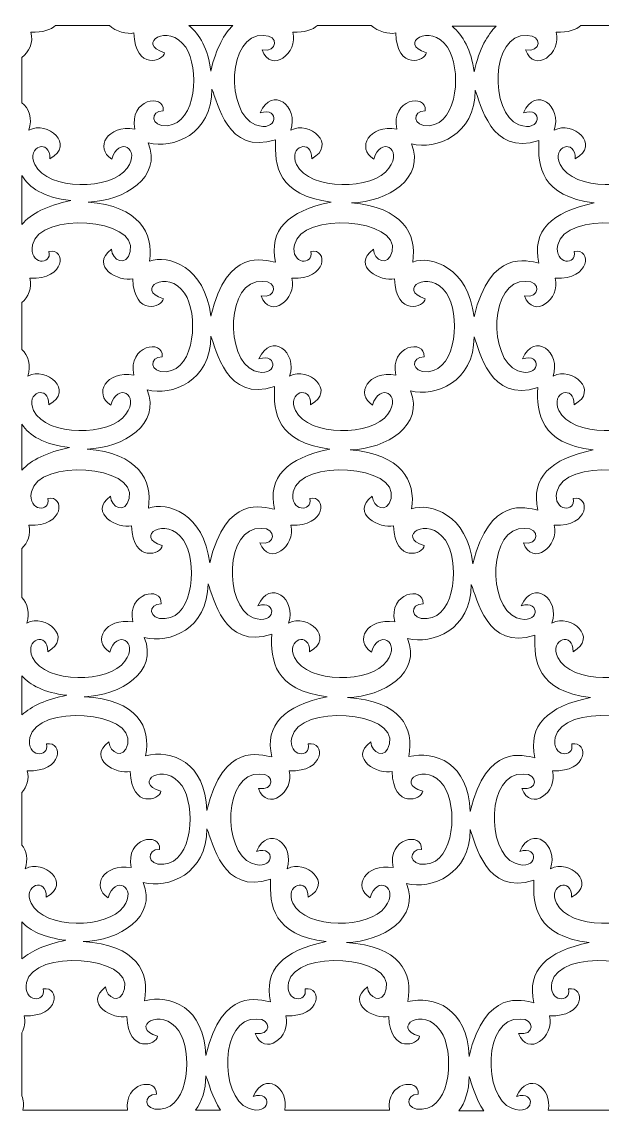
# Model space of a CAD drawing. Header units: millimetres. Extents: x -1200 to 1206, y -596 to 594.
# Drawn here: x -1200 to -573, y -590 to 594 of the extents above; entities that cross this region are included whole.
import ezdxf

# ---------------------------------------------------------------- set-up
doc = ezdxf.new("R2010")
doc.units = ezdxf.units.MM
doc.header["$MEASUREMENT"] = 0
doc.layers.add('Layer 1', color=7, linetype='Continuous')

msp = doc.modelspace()

# ---------------------------------------------------------------- linework, layer by layer
at = {"layer": 'Layer 1', "color": 250, "lineweight": 20}
for points, knots in [([(-1200.05, 555.4331), (-1192.6678, 560.882), (-1187.3406, 571.7373), (-1190.2393, 582.7386), (-1177.3932, 582.0541), (-1168.7501, 585.3611), (-1163.5996, 589.9734), (-1163.5996, 589.9734), (-1105.5966, 589.9734), (-1105.5966, 589.9734), (-1098.6447, 583.5905), (-1086.4457, 580.04), (-1079.1637, 581.8685), (-1077.7259, 540.7293), (-1046.5661, 551.6058), (-1046.0324, 560.514), (-1077.6425, 569.921), (-1041.9394, 593.8008), (-1023.0953, 566.3249), (-1008.2377, 544.6662), (-1011.0765, 484.2838), (-1042.9001, 481.5822), (-1061.8575, 479.9727), (-1061.5873, 497.9959), (-1047.3067, 497.7555), (-1045.8689, 517.2147), (-1085.058, 510.2415), (-1077.8893, 477.9982), (-1108.0818, 483.0243), (-1121.8987, 457.0788), (-1102.8979, 445.4569), (-1096.1562, 470.0393), (-1070.6539, 457.5929), (-1086.4391, 435.5295), (-1103.4249, 411.7806), (-1172.2326, 410.8497), (-1186.203, 439.6459), (-1195.9002, 459.6344), (-1169.0837, 468.004), (-1169.8509, 445.8919), (-1142.0136, 461.0491), (-1172.136, 487.2441), (-1192.5744, 476.836), (-1188.2679, 489.176), (-1192.7645, 500.9135), (-1200.05, 506.3898), (-1200.05, 506.3898), (-1200.05, 555.4331), (-1200.05, 555.4331)], [0, 0, 0, 0, 0.0625, 0.0625, 0.0625, 0.125, 0.125, 0.125, 0.1875, 0.1875, 0.1875, 0.25, 0.25, 0.25, 0.3125, 0.3125, 0.3125, 0.375, 0.375, 0.375, 0.4375, 0.4375, 0.4375, 0.5, 0.5, 0.5, 0.5625, 0.5625, 0.5625, 0.625, 0.625, 0.625, 0.6875, 0.6875, 0.6875, 0.75, 0.75, 0.75, 0.8125, 0.8125, 0.8125, 0.875, 0.875, 0.875, 0.9375, 0.9375, 0.9375, 1, 1, 1, 1]), ([(-942.7658, 495.4311), (-921.0531, 502.5473), (-923.198, 473.1396), (-947.8629, 482.647), (-979.7599, 494.9444), (-978.5324, 581.8532), (-938.943, 579.109), (-922.1138, 579.9792), (-923.4481, 560.3405), (-940.5374, 563.5655), (-930.9904, 537.4709), (-901.2483, 559.7868), (-907.2995, 582.7386), (-894.4533, 582.0541), (-885.8102, 585.3611), (-880.6598, 589.9734), (-880.6598, 589.9734), (-822.6567, 589.9734), (-822.6567, 589.9734), (-815.705, 583.5905), (-803.5059, 580.04), (-796.2238, 581.8685), (-794.786, 540.7293), (-763.6262, 551.6058), (-763.0926, 560.514), (-794.7027, 569.921), (-758.9996, 593.8008), (-740.1556, 566.3249), (-725.2979, 544.6662), (-728.1367, 484.2838), (-759.9603, 481.5822), (-778.9176, 479.9727), (-778.6475, 497.9959), (-764.3669, 497.7555), (-762.9291, 517.2147), (-802.1182, 510.2415), (-794.9495, 477.9982), (-825.1419, 483.0243), (-838.9588, 457.0788), (-819.9581, 445.4569), (-813.2164, 470.0393), (-787.7142, 457.5929), (-803.4992, 435.5295), (-820.4851, 411.7806), (-889.2928, 410.8497), (-903.2632, 439.6459), (-912.9603, 459.6344), (-886.1438, 468.004), (-886.9111, 445.8919), (-859.0737, 461.0491), (-889.1961, 487.2441), (-909.6345, 476.836), (-900.7147, 502.4043), (-929.546, 525.4078), (-942.7658, 495.4311)], [0, 0, 0, 0, 0.055555556, 0.055555556, 0.055555556, 0.111111111, 0.111111111, 0.111111111, 0.166666667, 0.166666667, 0.166666667, 0.222222222, 0.222222222, 0.222222222, 0.277777778, 0.277777778, 0.277777778, 0.333333333, 0.333333333, 0.333333333, 0.388888889, 0.388888889, 0.388888889, 0.444444444, 0.444444444, 0.444444444, 0.5, 0.5, 0.5, 0.555555556, 0.555555556, 0.555555556, 0.611111111, 0.611111111, 0.611111111, 0.666666667, 0.666666667, 0.666666667, 0.722222222, 0.722222222, 0.722222222, 0.777777778, 0.777777778, 0.777777778, 0.833333333, 0.833333333, 0.833333333, 0.888888889, 0.888888889, 0.888888889, 0.944444444, 0.944444444, 0.944444444, 1, 1, 1, 1]), ([(-658.1614, 495.4311), (-636.4486, 502.5473), (-638.5935, 473.1396), (-663.2585, 482.647), (-695.1555, 494.9444), (-693.9279, 581.8532), (-654.3385, 579.109), (-637.5094, 579.9792), (-638.8438, 560.3405), (-655.9331, 563.5655), (-646.386, 537.4709), (-616.6439, 559.7868), (-622.6951, 582.7386), (-609.8489, 582.0541), (-601.2058, 585.3611), (-596.0553, 589.9734), (-596.0553, 589.9734), (-538.0524, 589.9734), (-538.0524, 589.9734), (-531.1005, 583.5905), (-518.9015, 580.04), (-511.6193, 581.8685), (-510.1817, 540.7293), (-479.0219, 551.6058), (-478.4881, 560.514), (-510.0983, 569.921), (-474.3951, 593.8008), (-455.5511, 566.3249), (-440.6934, 544.6662), (-443.5322, 484.2838), (-475.3558, 481.5822), (-494.3132, 479.9727), (-494.043, 497.9959), (-479.7624, 497.7555), (-478.3247, 517.2147), (-517.5137, 510.2415), (-510.3451, 477.9982), (-540.5375, 483.0243), (-554.3544, 457.0788), (-535.3536, 445.4569), (-528.612, 470.0393), (-503.1097, 457.5929), (-518.8947, 435.5295), (-535.8807, 411.7806), (-604.6884, 410.8497), (-618.6588, 439.6459), (-628.356, 459.6344), (-601.5394, 468.004), (-602.3067, 445.8919), (-574.4694, 461.0491), (-604.5916, 487.2441), (-625.0302, 476.836), (-616.1102, 502.4043), (-644.9416, 525.4078), (-658.1614, 495.4311)], [0, 0, 0, 0, 0.055555556, 0.055555556, 0.055555556, 0.111111111, 0.111111111, 0.111111111, 0.166666667, 0.166666667, 0.166666667, 0.222222222, 0.222222222, 0.222222222, 0.277777778, 0.277777778, 0.277777778, 0.333333333, 0.333333333, 0.333333333, 0.388888889, 0.388888889, 0.388888889, 0.444444444, 0.444444444, 0.444444444, 0.5, 0.5, 0.5, 0.555555556, 0.555555556, 0.555555556, 0.611111111, 0.611111111, 0.611111111, 0.666666667, 0.666666667, 0.666666667, 0.722222222, 0.722222222, 0.722222222, 0.777777778, 0.777777778, 0.777777778, 0.833333333, 0.833333333, 0.833333333, 0.888888889, 0.888888889, 0.888888889, 0.944444444, 0.944444444, 0.944444444, 1, 1, 1, 1]), ([(-972.1343, 589.9734), (-981.3411, 581.19), (-989.9408, 566.0937), (-996.0287, 540.714), (-998.6906, 564.5603), (-1008.151, 580.4021), (-1019.6061, 589.9734), (-1019.6061, 589.9734), (-972.1343, 589.9734), (-972.1343, 589.9734)], [0, 0, 0, 0, 0.333333333, 0.333333333, 0.333333333, 0.666666667, 0.666666667, 0.666666667, 1, 1, 1, 1]), ([(-687.72, 589.0424), (-696.9269, 580.2591), (-705.5265, 565.1627), (-711.6144, 539.7831), (-714.2764, 563.6294), (-723.7367, 579.4711), (-735.1919, 589.0424), (-735.1919, 589.0424), (-687.72, 589.0424), (-687.72, 589.0424)], [0, 0, 0, 0, 0.333333333, 0.333333333, 0.333333333, 0.666666667, 0.666666667, 0.666666667, 1, 1, 1, 1]), ([(-1128.5536, 399.0726), (-1089.051, 400.2348), (-1048.2741, 425.803), (-1063.5654, 462.9932), (-1036.8056, 456.0201), (-994.7543, 472.2907), (-994.7543, 521.1029), (-988.89, 507.6281), (-978.1888, 449.0469), (-925.9433, 466.4797), (-927.2543, 438.5111), (-923.3948, 406.0457), (-866.0522, 399.0726), (-912.7135, 389.34), (-933.589, 368.8556), (-925.9433, 333.9898), (-938.6861, 336.3142), (-978.1888, 350.2604), (-996.0287, 275.8802), (-1001.9864, 329.2467), (-1041.9394, 342.5176), (-1062.2911, 335.152), (-1057.3842, 365.7127), (-1073.5528, 394.5181), (-1128.5536, 399.0726)], [0, 0, 0, 0, 0.125, 0.125, 0.125, 0.25, 0.25, 0.25, 0.375, 0.375, 0.375, 0.5, 0.5, 0.5, 0.625, 0.625, 0.625, 0.75, 0.75, 0.75, 0.875, 0.875, 0.875, 1, 1, 1, 1]), ([(-844.1393, 398.1416), (-804.6367, 399.3038), (-763.8598, 424.872), (-779.1511, 462.0622), (-752.3913, 455.089), (-710.3401, 471.3598), (-710.3401, 520.1718), (-704.4758, 506.6971), (-693.7745, 448.1159), (-641.5291, 465.5488), (-642.84, 437.5801), (-638.9805, 405.1148), (-581.638, 398.1416), (-628.2992, 388.409), (-649.1748, 367.9246), (-641.5291, 333.0588), (-654.2719, 335.3832), (-693.7745, 349.3295), (-711.6144, 274.9492), (-717.5722, 328.3158), (-757.5251, 341.5866), (-777.8769, 334.221), (-772.9698, 364.7818), (-789.1386, 393.5872), (-844.1393, 398.1416)], [0, 0, 0, 0, 0.125, 0.125, 0.125, 0.25, 0.25, 0.25, 0.375, 0.375, 0.375, 0.5, 0.5, 0.5, 0.625, 0.625, 0.625, 0.75, 0.75, 0.75, 0.875, 0.875, 0.875, 1, 1, 1, 1]), ([(-1200.05, 427.6771), (-1192.3143, 414.5949), (-1176.9595, 404.1899), (-1147.3275, 400.5877), (-1172.6196, 395.3122), (-1190.3461, 386.8848), (-1200.05, 374.7122), (-1200.05, 374.7122), (-1200.05, 427.6771), (-1200.05, 427.6771)], [0, 0, 0, 0, 0.333333333, 0.333333333, 0.333333333, 0.666666667, 0.666666667, 0.666666667, 1, 1, 1, 1]), ([(-1200.05, 290.4501), (-1193.2916, 296.1425), (-1188.6648, 306.4258), (-1191.4102, 316.8368), (-1152.5114, 314.7649), (-1152.0711, 349.3265), (-1170.8083, 345.7486), (-1167.3624, 329.9251), (-1193.0281, 331.4646), (-1188.6482, 352.7218), (-1181.1326, 389.194), (-1074.6636, 381.4389), (-1082.9898, 345.7486), (-1087.1696, 327.832), (-1102.6878, 336.3081), (-1103.2715, 348.073), (-1127.7897, 329.4901), (-1094.6151, 312.3827), (-1080.3345, 315.9666), (-1078.8968, 274.8274), (-1047.737, 285.704), (-1047.2033, 294.6121), (-1078.8134, 304.0192), (-1043.1102, 327.8989), (-1024.2663, 300.4231), (-1009.4086, 278.7643), (-1012.2473, 218.382), (-1044.0709, 215.6804), (-1063.0283, 214.0709), (-1062.7581, 232.0941), (-1048.4775, 231.8537), (-1047.0398, 251.3128), (-1086.2289, 244.3397), (-1079.0602, 212.0965), (-1109.2526, 217.1225), (-1123.0695, 191.177), (-1104.0688, 179.555), (-1097.3271, 204.1375), (-1071.8249, 191.6912), (-1087.6099, 169.6277), (-1104.5958, 145.8788), (-1173.4036, 144.9478), (-1187.3739, 173.7441), (-1197.0711, 193.7325), (-1170.2545, 202.1022), (-1171.0218, 179.9901), (-1143.1845, 195.1473), (-1173.3068, 221.3423), (-1193.7453, 210.9342), (-1189.6756, 222.5987), (-1193.4718, 233.7187), (-1200.05, 239.5297), (-1200.05, 239.5297), (-1200.05, 290.4501), (-1200.05, 290.4501)], [0, 0, 0, 0, 0.055555556, 0.055555556, 0.055555556, 0.111111111, 0.111111111, 0.111111111, 0.166666667, 0.166666667, 0.166666667, 0.222222222, 0.222222222, 0.222222222, 0.277777778, 0.277777778, 0.277777778, 0.333333333, 0.333333333, 0.333333333, 0.388888889, 0.388888889, 0.388888889, 0.444444444, 0.444444444, 0.444444444, 0.5, 0.5, 0.5, 0.555555556, 0.555555556, 0.555555556, 0.611111111, 0.611111111, 0.611111111, 0.666666667, 0.666666667, 0.666666667, 0.722222222, 0.722222222, 0.722222222, 0.777777778, 0.777777778, 0.777777778, 0.833333333, 0.833333333, 0.833333333, 0.888888889, 0.888888889, 0.888888889, 0.944444444, 0.944444444, 0.944444444, 1, 1, 1, 1]), ([(-943.9367, 229.5294), (-922.2239, 236.6455), (-924.3688, 207.2378), (-949.0338, 216.7452), (-980.9307, 229.0425), (-979.7032, 315.9515), (-940.1138, 313.2072), (-923.2847, 314.0773), (-924.619, 294.4387), (-941.7084, 297.6636), (-932.1613, 271.569), (-902.4192, 293.885), (-908.4704, 316.8368), (-869.5715, 314.7649), (-869.1312, 349.3265), (-887.8684, 345.7486), (-884.4225, 329.9251), (-910.0882, 331.4646), (-905.7083, 352.7218), (-898.1928, 389.194), (-791.7238, 381.4389), (-800.05, 345.7486), (-804.2298, 327.832), (-819.7479, 336.3081), (-820.3316, 348.073), (-844.8499, 329.4901), (-811.6752, 312.3827), (-797.3946, 315.9666), (-795.957, 274.8274), (-764.7971, 285.704), (-764.2634, 294.6121), (-795.8736, 304.0192), (-760.1704, 327.8989), (-741.3264, 300.4231), (-726.4687, 278.7643), (-729.3075, 218.382), (-761.1311, 215.6804), (-780.0885, 214.0709), (-779.8183, 232.0941), (-765.5377, 231.8537), (-764.1, 251.3128), (-803.289, 244.3397), (-796.1204, 212.0965), (-826.3128, 217.1225), (-840.1297, 191.177), (-821.1289, 179.555), (-814.3873, 204.1375), (-788.885, 191.6912), (-804.67, 169.6277), (-821.656, 145.8788), (-890.4637, 144.9478), (-904.4341, 173.7441), (-914.1313, 193.7325), (-887.3147, 202.1022), (-888.082, 179.9901), (-860.2446, 195.1473), (-890.3669, 221.3423), (-910.8054, 210.9342), (-901.8855, 236.5025), (-930.7169, 259.506), (-943.9367, 229.5294)], [0, 0, 0, 0, 0.05, 0.05, 0.05, 0.1, 0.1, 0.1, 0.15, 0.15, 0.15, 0.2, 0.2, 0.2, 0.25, 0.25, 0.25, 0.3, 0.3, 0.3, 0.35, 0.35, 0.35, 0.4, 0.4, 0.4, 0.45, 0.45, 0.45, 0.5, 0.5, 0.5, 0.55, 0.55, 0.55, 0.6, 0.6, 0.6, 0.65, 0.65, 0.65, 0.7, 0.7, 0.7, 0.75, 0.75, 0.75, 0.8, 0.8, 0.8, 0.85, 0.85, 0.85, 0.9, 0.9, 0.9, 0.95, 0.95, 0.95, 1, 1, 1, 1]), ([(-659.3323, 229.5294), (-637.6195, 236.6455), (-639.7644, 207.2378), (-664.4294, 216.7452), (-696.3264, 229.0425), (-695.0988, 315.9515), (-655.5094, 313.2072), (-638.6803, 314.0773), (-640.0146, 294.4387), (-657.104, 297.6636), (-647.5568, 271.569), (-617.8148, 293.885), (-623.866, 316.8368), (-584.9671, 314.7649), (-584.5268, 349.3265), (-603.2641, 345.7486), (-599.8182, 329.9251), (-625.4838, 331.4646), (-621.104, 352.7218), (-613.5883, 389.194), (-507.1194, 381.4389), (-515.4455, 345.7486), (-519.6253, 327.832), (-535.1435, 336.3081), (-535.7273, 348.073), (-560.2454, 329.4901), (-527.0709, 312.3827), (-512.7903, 315.9666), (-511.3525, 274.8274), (-480.1928, 285.704), (-479.659, 294.6121), (-511.2691, 304.0192), (-475.566, 327.8989), (-456.722, 300.4231), (-441.8643, 278.7643), (-444.7031, 218.382), (-476.5267, 215.6804), (-495.4841, 214.0709), (-495.2139, 232.0941), (-480.9333, 231.8537), (-479.4955, 251.3128), (-518.6846, 244.3397), (-511.516, 212.0965), (-541.7084, 217.1225), (-555.5253, 191.177), (-536.5245, 179.555), (-529.7829, 204.1375), (-504.2806, 191.6912), (-520.0657, 169.6277), (-537.0516, 145.8788), (-605.8592, 144.9478), (-619.8296, 173.7441), (-629.5269, 193.7325), (-602.7103, 202.1022), (-603.4775, 179.9901), (-575.6402, 195.1473), (-605.7626, 221.3423), (-626.2011, 210.9342), (-617.2811, 236.5025), (-646.1125, 259.506), (-659.3323, 229.5294)], [0, 0, 0, 0, 0.05, 0.05, 0.05, 0.1, 0.1, 0.1, 0.15, 0.15, 0.15, 0.2, 0.2, 0.2, 0.25, 0.25, 0.25, 0.3, 0.3, 0.3, 0.35, 0.35, 0.35, 0.4, 0.4, 0.4, 0.45, 0.45, 0.45, 0.5, 0.5, 0.5, 0.55, 0.55, 0.55, 0.6, 0.6, 0.6, 0.65, 0.65, 0.65, 0.7, 0.7, 0.7, 0.75, 0.75, 0.75, 0.8, 0.8, 0.8, 0.85, 0.85, 0.85, 0.9, 0.9, 0.9, 0.95, 0.95, 0.95, 1, 1, 1, 1]), ([(-1129.7245, 132.1029), (-1090.2218, 133.2651), (-1049.445, 158.8333), (-1064.7363, 196.0235), (-1037.9764, 189.0504), (-995.9252, 205.321), (-995.9252, 254.1331), (-990.0609, 240.6584), (-979.3596, 182.0771), (-927.1142, 199.51), (-928.4252, 171.5414), (-924.5656, 139.076), (-867.2231, 132.1029), (-913.8843, 122.3703), (-934.7599, 101.8859), (-927.1142, 67.0201), (-939.857, 69.3445), (-979.3596, 83.2908), (-997.1995, 8.9104), (-1003.1573, 62.277), (-1043.1102, 75.5479), (-1063.462, 68.1823), (-1058.555, 98.7431), (-1074.7237, 127.5484), (-1129.7245, 132.1029)], [0, 0, 0, 0, 0.125, 0.125, 0.125, 0.25, 0.25, 0.25, 0.375, 0.375, 0.375, 0.5, 0.5, 0.5, 0.625, 0.625, 0.625, 0.75, 0.75, 0.75, 0.875, 0.875, 0.875, 1, 1, 1, 1]), ([(-845.3102, 131.1719), (-805.8076, 132.3341), (-765.0306, 157.9023), (-780.322, 195.0925), (-753.5622, 188.1193), (-711.511, 204.39), (-711.511, 253.2022), (-705.6466, 239.7274), (-694.9454, 181.1462), (-642.7, 198.5791), (-644.0109, 170.6104), (-640.1514, 138.1451), (-582.8088, 131.1719), (-629.4701, 121.4393), (-650.3456, 100.9549), (-642.7, 66.0891), (-655.4427, 68.4135), (-694.9454, 82.3598), (-712.7853, 7.9795), (-718.743, 61.346), (-758.696, 74.6169), (-779.0477, 67.2513), (-774.1407, 97.8121), (-790.3094, 126.6174), (-845.3102, 131.1719)], [0, 0, 0, 0, 0.125, 0.125, 0.125, 0.25, 0.25, 0.25, 0.375, 0.375, 0.375, 0.5, 0.5, 0.5, 0.625, 0.625, 0.625, 0.75, 0.75, 0.75, 0.875, 0.875, 0.875, 1, 1, 1, 1]), ([(-1200.05, 158.8485), (-1191.974, 146.6485), (-1176.7126, 137.0498), (-1148.4984, 133.618), (-1172.8097, 128.5464), (-1190.1226, 120.5631), (-1200.05, 109.1419), (-1200.05, 109.1419), (-1200.05, 158.8485), (-1200.05, 158.8485)], [0, 0, 0, 0, 0.333333333, 0.333333333, 0.333333333, 0.666666667, 0.666666667, 0.666666667, 1, 1, 1, 1]), ([(-1200.05, 24.5392), (-1193.9454, 30.3897), (-1189.9992, 40.0706), (-1192.5811, 49.8671), (-1153.6823, 47.7952), (-1153.2419, 82.3568), (-1171.9792, 78.7789), (-1168.5333, 62.9554), (-1194.199, 64.4949), (-1189.819, 85.7521), (-1182.3034, 122.2243), (-1075.8345, 114.4692), (-1084.1607, 78.7789), (-1088.3404, 60.8623), (-1103.8587, 69.3384), (-1104.4424, 81.1033), (-1128.9606, 62.5204), (-1095.786, 45.413), (-1081.5054, 48.997), (-1080.0676, 7.8578), (-1048.9079, 18.7343), (-1048.3742, 27.6424), (-1079.9842, 37.0495), (-1044.2811, 60.9292), (-1025.4372, 33.4534), (-1010.5795, 11.7946), (-1013.4182, -48.5877), (-1045.2418, -51.2893), (-1064.1992, -52.8987), (-1063.929, -34.8756), (-1049.6484, -35.116), (-1048.2106, -15.6569), (-1087.3998, -22.63), (-1080.2311, -54.8732), (-1110.4235, -49.8472), (-1124.2404, -75.7927), (-1105.2397, -87.4147), (-1098.498, -62.8322), (-1072.9958, -75.2785), (-1088.7808, -97.342), (-1105.7667, -121.0909), (-1174.5744, -122.0219), (-1188.5447, -93.2256), (-1198.2419, -73.2371), (-1171.4254, -64.8675), (-1172.1926, -86.9796), (-1144.3553, -71.8224), (-1174.4777, -45.6274), (-1194.9162, -56.0354), (-1191.0967, -45.0859), (-1194.2123, -34.614), (-1200.05, -28.5658), (-1200.05, -28.5658), (-1200.05, 24.5392), (-1200.05, 24.5392)], [0, 0, 0, 0, 0.055555556, 0.055555556, 0.055555556, 0.111111111, 0.111111111, 0.111111111, 0.166666667, 0.166666667, 0.166666667, 0.222222222, 0.222222222, 0.222222222, 0.277777778, 0.277777778, 0.277777778, 0.333333333, 0.333333333, 0.333333333, 0.388888889, 0.388888889, 0.388888889, 0.444444444, 0.444444444, 0.444444444, 0.5, 0.5, 0.5, 0.555555556, 0.555555556, 0.555555556, 0.611111111, 0.611111111, 0.611111111, 0.666666667, 0.666666667, 0.666666667, 0.722222222, 0.722222222, 0.722222222, 0.777777778, 0.777777778, 0.777777778, 0.833333333, 0.833333333, 0.833333333, 0.888888889, 0.888888889, 0.888888889, 0.944444444, 0.944444444, 0.944444444, 1, 1, 1, 1]), ([(-945.1076, -37.4404), (-923.3948, -30.3242), (-925.5397, -59.7319), (-950.2047, -50.2245), (-982.1017, -37.9272), (-980.8741, 48.9818), (-941.2847, 46.2375), (-924.4556, 47.1076), (-925.7899, 27.469), (-942.8793, 30.6939), (-933.3321, 4.5993), (-903.5901, 26.9153), (-909.6413, 49.8671), (-870.7424, 47.7952), (-870.302, 82.3568), (-889.0393, 78.7789), (-885.5934, 62.9554), (-911.2591, 64.4949), (-906.8792, 85.7521), (-899.3636, 122.2243), (-792.8947, 114.4692), (-801.2208, 78.7789), (-805.4006, 60.8623), (-820.9188, 69.3384), (-821.5026, 81.1033), (-846.0207, 62.5204), (-812.8461, 45.413), (-798.5655, 48.997), (-797.1278, 7.8578), (-765.9681, 18.7343), (-765.4343, 27.6424), (-797.0444, 37.0495), (-761.3413, 60.9292), (-742.4973, 33.4534), (-727.6396, 11.7946), (-730.4784, -48.5877), (-762.302, -51.2893), (-781.2594, -52.8987), (-780.9892, -34.8756), (-766.7086, -35.116), (-765.2708, -15.6569), (-804.4599, -22.63), (-797.2913, -54.8732), (-827.4836, -49.8472), (-841.3006, -75.7927), (-822.2998, -87.4147), (-815.5582, -62.8322), (-790.0559, -75.2785), (-805.8409, -97.342), (-822.8269, -121.0909), (-891.6345, -122.0219), (-905.6049, -93.2256), (-915.3021, -73.2371), (-888.4855, -64.8675), (-889.2528, -86.9796), (-861.4155, -71.8224), (-891.5378, -45.6274), (-911.9763, -56.0354), (-903.0564, -30.4672), (-931.8878, -7.4637), (-945.1076, -37.4404)], [0, 0, 0, 0, 0.05, 0.05, 0.05, 0.1, 0.1, 0.1, 0.15, 0.15, 0.15, 0.2, 0.2, 0.2, 0.25, 0.25, 0.25, 0.3, 0.3, 0.3, 0.35, 0.35, 0.35, 0.4, 0.4, 0.4, 0.45, 0.45, 0.45, 0.5, 0.5, 0.5, 0.55, 0.55, 0.55, 0.6, 0.6, 0.6, 0.65, 0.65, 0.65, 0.7, 0.7, 0.7, 0.75, 0.75, 0.75, 0.8, 0.8, 0.8, 0.85, 0.85, 0.85, 0.9, 0.9, 0.9, 0.95, 0.95, 0.95, 1, 1, 1, 1]), ([(-660.5031, -37.4404), (-638.7903, -30.3242), (-640.9353, -59.7319), (-665.6003, -50.2245), (-697.4973, -37.9272), (-696.2696, 48.9818), (-656.6803, 46.2375), (-639.8511, 47.1076), (-641.1855, 27.469), (-658.2748, 30.6939), (-648.7277, 4.5993), (-618.9857, 26.9153), (-625.0368, 49.8671), (-586.1379, 47.7952), (-585.6977, 82.3568), (-604.4349, 78.7789), (-600.989, 62.9554), (-626.6548, 64.4949), (-622.2748, 85.7521), (-614.7592, 122.2243), (-508.2902, 114.4692), (-516.6164, 78.7789), (-520.7962, 60.8623), (-536.3143, 69.3384), (-536.8982, 81.1033), (-561.4163, 62.5204), (-528.2417, 45.413), (-513.9612, 48.997), (-512.5234, 7.8578), (-481.3636, 18.7343), (-480.8299, 27.6424), (-512.44, 37.0495), (-476.7368, 60.9292), (-457.8928, 33.4534), (-443.0352, 11.7946), (-445.8739, -48.5877), (-477.6976, -51.2893), (-496.655, -52.8987), (-496.3848, -34.8756), (-482.1042, -35.116), (-480.6664, -15.6569), (-519.8554, -22.63), (-512.6868, -54.8732), (-542.8793, -49.8472), (-556.6962, -75.7927), (-537.6954, -87.4147), (-530.9537, -62.8322), (-505.4514, -75.2785), (-521.2366, -97.342), (-538.2224, -121.0909), (-607.0301, -122.0219), (-621.0005, -93.2256), (-630.6977, -73.2371), (-603.8812, -64.8675), (-604.6484, -86.9796), (-576.8111, -71.8224), (-606.9334, -45.6274), (-627.3719, -56.0354), (-618.4519, -30.4672), (-647.2833, -7.4637), (-660.5031, -37.4404)], [0, 0, 0, 0, 0.05, 0.05, 0.05, 0.1, 0.1, 0.1, 0.15, 0.15, 0.15, 0.2, 0.2, 0.2, 0.25, 0.25, 0.25, 0.3, 0.3, 0.3, 0.35, 0.35, 0.35, 0.4, 0.4, 0.4, 0.45, 0.45, 0.45, 0.5, 0.5, 0.5, 0.55, 0.55, 0.55, 0.6, 0.6, 0.6, 0.65, 0.65, 0.65, 0.7, 0.7, 0.7, 0.75, 0.75, 0.75, 0.8, 0.8, 0.8, 0.85, 0.85, 0.85, 0.9, 0.9, 0.9, 0.95, 0.95, 0.95, 1, 1, 1, 1]), ([(-1132.7834, -135.6183), (-1093.2807, -134.4561), (-1052.5038, -108.8879), (-1067.7952, -71.6977), (-1041.0354, -78.6708), (-998.9842, -62.4001), (-998.9842, -13.5881), (-993.1199, -27.0628), (-982.4185, -85.644), (-930.1732, -68.2111), (-931.4841, -96.1798), (-927.6246, -128.6451), (-870.2821, -135.6183), (-916.9433, -145.3509), (-937.8188, -165.8353), (-930.1732, -200.7011), (-942.916, -198.3767), (-982.4185, -184.4304), (-1000.2584, -258.8108), (-1001.5327, -206.5121), (-1038.4868, -192.5657), (-1066.521, -199.5389), (-1060.1495, -168.1597), (-1075.4408, -139.1049), (-1132.7834, -135.6183)], [0, 0, 0, 0, 0.125, 0.125, 0.125, 0.25, 0.25, 0.25, 0.375, 0.375, 0.375, 0.5, 0.5, 0.5, 0.625, 0.625, 0.625, 0.75, 0.75, 0.75, 0.875, 0.875, 0.875, 1, 1, 1, 1]), ([(-848.3692, -136.5493), (-808.8665, -135.3871), (-768.0896, -109.8188), (-783.3809, -72.6287), (-756.6211, -79.6018), (-714.5699, -63.3311), (-714.5699, -14.519), (-708.7055, -27.9938), (-698.0043, -86.575), (-645.7588, -69.1421), (-647.0699, -97.1108), (-643.2103, -129.5761), (-585.8678, -136.5493), (-632.5291, -146.2818), (-653.4045, -166.7663), (-645.7588, -201.6321), (-658.5016, -199.3076), (-698.0043, -185.3614), (-715.8442, -259.7417), (-717.1185, -207.443), (-754.0725, -193.4967), (-782.1067, -200.4699), (-775.7353, -169.0906), (-791.0266, -140.0358), (-848.3692, -136.5493)], [0, 0, 0, 0, 0.125, 0.125, 0.125, 0.25, 0.25, 0.25, 0.375, 0.375, 0.375, 0.5, 0.5, 0.5, 0.625, 0.625, 0.625, 0.75, 0.75, 0.75, 0.875, 0.875, 0.875, 1, 1, 1, 1]), ([(-1200.05, -112.9586), (-1191.3735, -123.1932), (-1176.5392, -131.0638), (-1151.5573, -134.1032), (-1173.5369, -138.688), (-1189.799, -145.6552), (-1200.05, -155.3877), (-1200.05, -155.3877), (-1200.05, -112.9586), (-1200.05, -112.9586)], [0, 0, 0, 0, 0.333333333, 0.333333333, 0.333333333, 0.666666667, 0.666666667, 0.666666667, 1, 1, 1, 1]), ([(-1200.05, -239.2817), (-1194.9061, -233.3581), (-1191.8672, -224.5595), (-1194.2123, -215.6666), (-1155.3134, -217.7385), (-1154.8731, -183.1769), (-1173.6103, -186.7548), (-1170.1644, -202.5783), (-1195.8301, -201.0388), (-1191.4502, -179.7816), (-1183.9347, -143.3094), (-1077.4657, -151.0645), (-1085.7919, -186.7548), (-1089.9717, -204.6714), (-1105.4898, -196.1953), (-1106.0736, -184.4304), (-1130.5918, -203.0133), (-1097.4171, -220.1207), (-1083.1365, -216.5367), (-1081.6989, -257.6759), (-1050.5391, -246.7994), (-1050.0053, -237.8913), (-1081.6155, -228.4842), (-1045.9123, -204.6045), (-1027.0683, -232.0803), (-1012.2106, -253.7391), (-1015.0494, -314.1214), (-1046.873, -316.823), (-1065.8304, -318.4324), (-1065.5602, -300.4093), (-1051.2796, -300.6497), (-1049.8419, -281.1906), (-1089.0309, -288.1637), (-1081.8623, -320.4069), (-1112.0547, -315.3809), (-1125.8716, -341.3264), (-1106.8708, -352.9484), (-1100.1292, -328.3658), (-1074.6269, -340.8122), (-1090.4119, -362.8757), (-1107.3979, -386.6246), (-1176.2056, -387.5556), (-1190.176, -358.7593), (-1199.8732, -338.7708), (-1173.0566, -330.4012), (-1173.8239, -352.5133), (-1145.9866, -337.3561), (-1176.1088, -311.1611), (-1196.5473, -321.5691), (-1193.1015, -311.6936), (-1195.3065, -302.2074), (-1200.05, -296.0009), (-1200.05, -296.0009), (-1200.05, -239.2817), (-1200.05, -239.2817)], [0, 0, 0, 0, 0.055555556, 0.055555556, 0.055555556, 0.111111111, 0.111111111, 0.111111111, 0.166666667, 0.166666667, 0.166666667, 0.222222222, 0.222222222, 0.222222222, 0.277777778, 0.277777778, 0.277777778, 0.333333333, 0.333333333, 0.333333333, 0.388888889, 0.388888889, 0.388888889, 0.444444444, 0.444444444, 0.444444444, 0.5, 0.5, 0.5, 0.555555556, 0.555555556, 0.555555556, 0.611111111, 0.611111111, 0.611111111, 0.666666667, 0.666666667, 0.666666667, 0.722222222, 0.722222222, 0.722222222, 0.777777778, 0.777777778, 0.777777778, 0.833333333, 0.833333333, 0.833333333, 0.888888889, 0.888888889, 0.888888889, 0.944444444, 0.944444444, 0.944444444, 1, 1, 1, 1]), ([(-946.7387, -302.974), (-925.0259, -295.8579), (-927.1709, -325.2656), (-951.8359, -315.7582), (-983.7329, -303.4609), (-982.5052, -216.5519), (-942.916, -219.2962), (-926.0868, -218.4261), (-927.4211, -238.0647), (-944.5104, -234.8398), (-934.9634, -260.9344), (-905.2213, -238.6184), (-911.2724, -215.6666), (-872.3736, -217.7385), (-871.9333, -183.1769), (-890.6705, -186.7548), (-887.2246, -202.5783), (-912.8903, -201.0388), (-908.5104, -179.7816), (-900.9948, -143.3094), (-794.5258, -151.0645), (-802.8521, -186.7548), (-807.0318, -204.6714), (-822.55, -196.1953), (-823.1338, -184.4304), (-847.652, -203.0133), (-814.4773, -220.1207), (-800.1968, -216.5367), (-798.759, -257.6759), (-767.5992, -246.7994), (-767.0655, -237.8913), (-798.6756, -228.4842), (-762.9724, -204.6045), (-744.1285, -232.0803), (-729.2708, -253.7391), (-732.1095, -314.1214), (-763.9332, -316.823), (-782.8906, -318.4324), (-782.6204, -300.4093), (-768.3398, -300.6497), (-766.902, -281.1906), (-806.0911, -288.1637), (-798.9224, -320.4069), (-829.1149, -315.3809), (-842.9318, -341.3264), (-823.931, -352.9484), (-817.1893, -328.3658), (-791.6871, -340.8122), (-807.4722, -362.8757), (-824.4581, -386.6246), (-893.2658, -387.5556), (-907.2361, -358.7593), (-916.9333, -338.7708), (-890.1168, -330.4012), (-890.884, -352.5133), (-863.0467, -337.3561), (-893.169, -311.1611), (-913.6075, -321.5691), (-904.6875, -296.0009), (-933.5189, -272.9974), (-946.7387, -302.974)], [0, 0, 0, 0, 0.05, 0.05, 0.05, 0.1, 0.1, 0.1, 0.15, 0.15, 0.15, 0.2, 0.2, 0.2, 0.25, 0.25, 0.25, 0.3, 0.3, 0.3, 0.35, 0.35, 0.35, 0.4, 0.4, 0.4, 0.45, 0.45, 0.45, 0.5, 0.5, 0.5, 0.55, 0.55, 0.55, 0.6, 0.6, 0.6, 0.65, 0.65, 0.65, 0.7, 0.7, 0.7, 0.75, 0.75, 0.75, 0.8, 0.8, 0.8, 0.85, 0.85, 0.85, 0.9, 0.9, 0.9, 0.95, 0.95, 0.95, 1, 1, 1, 1]), ([(-662.1343, -302.974), (-640.4216, -295.8579), (-642.5665, -325.2656), (-667.2314, -315.7582), (-699.1284, -303.4609), (-697.9009, -216.5519), (-658.3115, -219.2962), (-641.4824, -218.4261), (-642.8167, -238.0647), (-659.906, -234.8398), (-650.359, -260.9344), (-620.6169, -238.6184), (-626.6681, -215.6666), (-587.7692, -217.7385), (-587.3289, -183.1769), (-606.0661, -186.7548), (-602.6202, -202.5783), (-628.2859, -201.0388), (-623.906, -179.7816), (-616.3904, -143.3094), (-509.9215, -151.0645), (-518.2476, -186.7548), (-522.4274, -204.6714), (-537.9456, -196.1953), (-538.5293, -184.4304), (-563.0475, -203.0133), (-529.8729, -220.1207), (-515.5923, -216.5367), (-514.1546, -257.6759), (-482.9948, -246.7994), (-482.4611, -237.8913), (-514.0712, -228.4842), (-478.3681, -204.6045), (-459.5241, -232.0803), (-444.6664, -253.7391), (-447.5052, -314.1214), (-479.3288, -316.823), (-498.2861, -318.4324), (-498.016, -300.4093), (-483.7354, -300.6497), (-482.2977, -281.1906), (-521.4867, -288.1637), (-514.3181, -320.4069), (-544.5104, -315.3809), (-558.3273, -341.3264), (-539.3266, -352.9484), (-532.5849, -328.3658), (-507.0827, -340.8122), (-522.8677, -362.8757), (-539.8537, -386.6246), (-608.6614, -387.5556), (-622.6317, -358.7593), (-632.3289, -338.7708), (-605.5123, -330.4012), (-606.2796, -352.5133), (-578.4422, -337.3561), (-608.5646, -311.1611), (-629.0031, -321.5691), (-620.0832, -296.0009), (-648.9146, -272.9974), (-662.1343, -302.974)], [0, 0, 0, 0, 0.05, 0.05, 0.05, 0.1, 0.1, 0.1, 0.15, 0.15, 0.15, 0.2, 0.2, 0.2, 0.25, 0.25, 0.25, 0.3, 0.3, 0.3, 0.35, 0.35, 0.35, 0.4, 0.4, 0.4, 0.45, 0.45, 0.45, 0.5, 0.5, 0.5, 0.55, 0.55, 0.55, 0.6, 0.6, 0.6, 0.65, 0.65, 0.65, 0.7, 0.7, 0.7, 0.75, 0.75, 0.75, 0.8, 0.8, 0.8, 0.85, 0.85, 0.85, 0.9, 0.9, 0.9, 0.95, 0.95, 0.95, 1, 1, 1, 1]), ([(-1133.9543, -400.4522), (-1094.4517, -399.29), (-1053.6747, -373.7218), (-1068.966, -336.5316), (-1042.2063, -343.5048), (-1000.155, -327.2341), (-1000.155, -278.4219), (-994.2907, -291.8967), (-983.5894, -350.4779), (-931.344, -333.0451), (-932.655, -361.0137), (-928.7955, -393.4791), (-871.4529, -400.4522), (-918.1142, -410.1848), (-938.9897, -430.6692), (-931.344, -465.535), (-944.0868, -463.2106), (-983.5894, -449.2644), (-1001.4294, -523.6446), (-1002.7036, -471.346), (-1039.6577, -457.3997), (-1067.6918, -464.3728), (-1061.3204, -432.9936), (-1076.6117, -403.9388), (-1133.9543, -400.4522)], [0, 0, 0, 0, 0.125, 0.125, 0.125, 0.25, 0.25, 0.25, 0.375, 0.375, 0.375, 0.5, 0.5, 0.5, 0.625, 0.625, 0.625, 0.75, 0.75, 0.75, 0.875, 0.875, 0.875, 1, 1, 1, 1]), ([(-849.54, -401.3832), (-810.0374, -400.221), (-769.2605, -374.6528), (-784.5518, -337.4626), (-757.7919, -344.4358), (-715.7408, -328.165), (-715.7408, -279.353), (-709.8764, -292.8277), (-699.1751, -351.4089), (-646.9297, -333.976), (-648.2407, -361.9447), (-644.3811, -394.41), (-587.0387, -401.3832), (-633.6999, -411.1158), (-654.5754, -431.6002), (-646.9297, -466.466), (-659.6725, -464.1416), (-699.1751, -450.1953), (-717.015, -524.5757), (-718.2894, -472.277), (-755.2434, -458.3306), (-783.2776, -465.3038), (-776.9061, -433.9246), (-792.1975, -404.8698), (-849.54, -401.3832)], [0, 0, 0, 0, 0.125, 0.125, 0.125, 0.25, 0.25, 0.25, 0.375, 0.375, 0.375, 0.5, 0.5, 0.5, 0.625, 0.625, 0.625, 0.75, 0.75, 0.75, 0.875, 0.875, 0.875, 1, 1, 1, 1]), ([(-1200.05, -379.119), (-1191.2334, -388.7056), (-1176.6226, -396.0316), (-1152.7282, -398.9371), (-1173.8839, -403.3486), (-1189.7524, -409.9658), (-1200.05, -419.1356), (-1200.05, -419.1356), (-1200.05, -379.119), (-1200.05, -379.119)], [0, 0, 0, 0, 0.333333333, 0.333333333, 0.333333333, 0.666666667, 0.666666667, 0.666666667, 1, 1, 1, 1]), ([(-1200.05, -498.9831), (-1197.2146, -493.6285), (-1195.9869, -487.0904), (-1197.7249, -480.5005), (-1158.826, -482.5724), (-1158.3858, -448.0109), (-1177.123, -451.5887), (-1173.6771, -467.4122), (-1199.3428, -465.8727), (-1194.9629, -444.6156), (-1187.4472, -408.1434), (-1080.9783, -415.8984), (-1089.3045, -451.5887), (-1093.4843, -469.5053), (-1109.0024, -461.0293), (-1109.5862, -449.2644), (-1134.1043, -467.8473), (-1100.9298, -484.9546), (-1086.6492, -481.3707), (-1085.2115, -522.5098), (-1054.0517, -511.6333), (-1053.518, -502.7252), (-1085.128, -493.3181), (-1049.4249, -469.4384), (-1030.5809, -496.9142), (-1015.7233, -518.573), (-1018.562, -578.9553), (-1050.3856, -581.657), (-1069.343, -583.2664), (-1069.0728, -565.2433), (-1054.7922, -565.4836), (-1053.3946, -546.5751), (-1090.352, -552.6235), (-1085.8753, -582.5575), (-1085.8753, -582.5575), (-1199.0025, -582.5575), (-1199.0025, -582.5575), (-1197.8516, -577.0417), (-1198.3987, -571.7753), (-1200.05, -567.2786), (-1200.05, -567.2786), (-1200.05, -498.9831), (-1200.05, -498.9831)], [0, 0, 0, 0, 0.071428571, 0.071428571, 0.071428571, 0.142857143, 0.142857143, 0.142857143, 0.214285714, 0.214285714, 0.214285714, 0.285714286, 0.285714286, 0.285714286, 0.357142857, 0.357142857, 0.357142857, 0.428571429, 0.428571429, 0.428571429, 0.5, 0.5, 0.5, 0.571428571, 0.571428571, 0.571428571, 0.642857143, 0.642857143, 0.642857143, 0.714285714, 0.714285714, 0.714285714, 0.785714286, 0.785714286, 0.785714286, 0.857142857, 0.857142857, 0.857142857, 0.928571429, 0.928571429, 0.928571429, 1, 1, 1, 1]), ([(-950.2513, -567.808), (-928.5386, -560.6919), (-930.6835, -590.0996), (-955.3485, -580.5921), (-987.2454, -568.2948), (-986.0179, -481.3859), (-946.4285, -484.1301), (-929.5994, -483.26), (-930.9337, -502.8986), (-948.023, -499.6737), (-938.476, -525.7682), (-908.7339, -503.4523), (-914.7851, -480.5005), (-875.8862, -482.5724), (-875.4459, -448.0109), (-894.1831, -451.5887), (-890.7372, -467.4122), (-916.4029, -465.8727), (-912.023, -444.6156), (-904.5075, -408.1434), (-798.0385, -415.8984), (-806.3647, -451.5887), (-810.5444, -469.5053), (-826.0626, -461.0293), (-826.6463, -449.2644), (-851.1646, -467.8473), (-817.9899, -484.9546), (-803.7093, -481.3707), (-802.2716, -522.5098), (-771.1118, -511.6333), (-770.5781, -502.7252), (-802.1883, -493.3181), (-766.4851, -469.4384), (-747.6411, -496.9142), (-732.7834, -518.573), (-735.6222, -578.9553), (-767.4458, -581.657), (-786.4032, -583.2664), (-786.133, -565.2433), (-771.8524, -565.4836), (-770.4547, -546.5751), (-807.4121, -552.6235), (-802.9354, -582.5575), (-802.9354, -582.5575), (-916.0626, -582.5575), (-916.0626, -582.5575), (-911.0756, -558.6443), (-937.6987, -539.3434), (-950.2513, -567.808)], [0, 0, 0, 0, 0.0625, 0.0625, 0.0625, 0.125, 0.125, 0.125, 0.1875, 0.1875, 0.1875, 0.25, 0.25, 0.25, 0.3125, 0.3125, 0.3125, 0.375, 0.375, 0.375, 0.4375, 0.4375, 0.4375, 0.5, 0.5, 0.5, 0.5625, 0.5625, 0.5625, 0.625, 0.625, 0.625, 0.6875, 0.6875, 0.6875, 0.75, 0.75, 0.75, 0.8125, 0.8125, 0.8125, 0.875, 0.875, 0.875, 0.9375, 0.9375, 0.9375, 1, 1, 1, 1]), ([(-665.647, -567.808), (-643.9342, -560.6919), (-646.0791, -590.0996), (-670.7441, -580.5921), (-702.6411, -568.2948), (-701.4135, -481.3859), (-661.8241, -484.1301), (-644.9949, -483.26), (-646.3293, -502.8986), (-663.4187, -499.6737), (-653.8715, -525.7682), (-624.1295, -503.4523), (-630.1807, -480.5005), (-591.2818, -482.5724), (-590.8415, -448.0109), (-609.5787, -451.5887), (-606.1329, -467.4122), (-631.7985, -465.8727), (-627.4186, -444.6156), (-619.903, -408.1434), (-513.4341, -415.8984), (-521.7602, -451.5887), (-525.94, -469.5053), (-541.4582, -461.0293), (-542.042, -449.2644), (-566.5601, -467.8473), (-533.3856, -484.9546), (-519.105, -481.3707), (-517.6672, -522.5098), (-486.5075, -511.6333), (-485.9737, -502.7252), (-517.5838, -493.3181), (-481.8807, -469.4384), (-463.0367, -496.9142), (-448.179, -518.573), (-451.0178, -578.9553), (-482.8414, -581.657), (-501.7988, -583.2664), (-501.5286, -565.2433), (-487.248, -565.4836), (-485.8502, -546.5751), (-522.8077, -552.6235), (-518.3311, -582.5575), (-518.3311, -582.5575), (-631.4583, -582.5575), (-631.4583, -582.5575), (-626.4713, -558.6443), (-653.0943, -539.3434), (-665.647, -567.808)], [0, 0, 0, 0, 0.0625, 0.0625, 0.0625, 0.125, 0.125, 0.125, 0.1875, 0.1875, 0.1875, 0.25, 0.25, 0.25, 0.3125, 0.3125, 0.3125, 0.375, 0.375, 0.375, 0.4375, 0.4375, 0.4375, 0.5, 0.5, 0.5, 0.5625, 0.5625, 0.5625, 0.625, 0.625, 0.625, 0.6875, 0.6875, 0.6875, 0.75, 0.75, 0.75, 0.8125, 0.8125, 0.8125, 0.875, 0.875, 0.875, 0.9375, 0.9375, 0.9375, 1, 1, 1, 1]), ([(-1012.3775, -582.5575), (-1005.6458, -573.2995), (-1001.3259, -561.0082), (-1001.3259, -545.3916), (-998.5139, -551.8567), (-994.5942, -568.7024), (-985.5009, -582.5575), (-985.5009, -582.5575), (-1012.3775, -582.5575), (-1012.3775, -582.5575)], [0, 0, 0, 0, 0.333333333, 0.333333333, 0.333333333, 0.666666667, 0.666666667, 0.666666667, 1, 1, 1, 1]), ([(-727.9632, -583.4884), (-721.2315, -574.2305), (-716.9117, -561.9392), (-716.9117, -546.3227), (-714.0995, -552.7877), (-710.18, -569.6335), (-701.0865, -583.4884), (-701.0865, -583.4884), (-727.9632, -583.4884), (-727.9632, -583.4884)], [0, 0, 0, 0, 0.333333333, 0.333333333, 0.333333333, 0.666666667, 0.666666667, 0.666666667, 1, 1, 1, 1])]:
    msp.add_open_spline(points, degree=3, knots=knots, dxfattribs=at)

doc.saveas('drawing.dxf')
